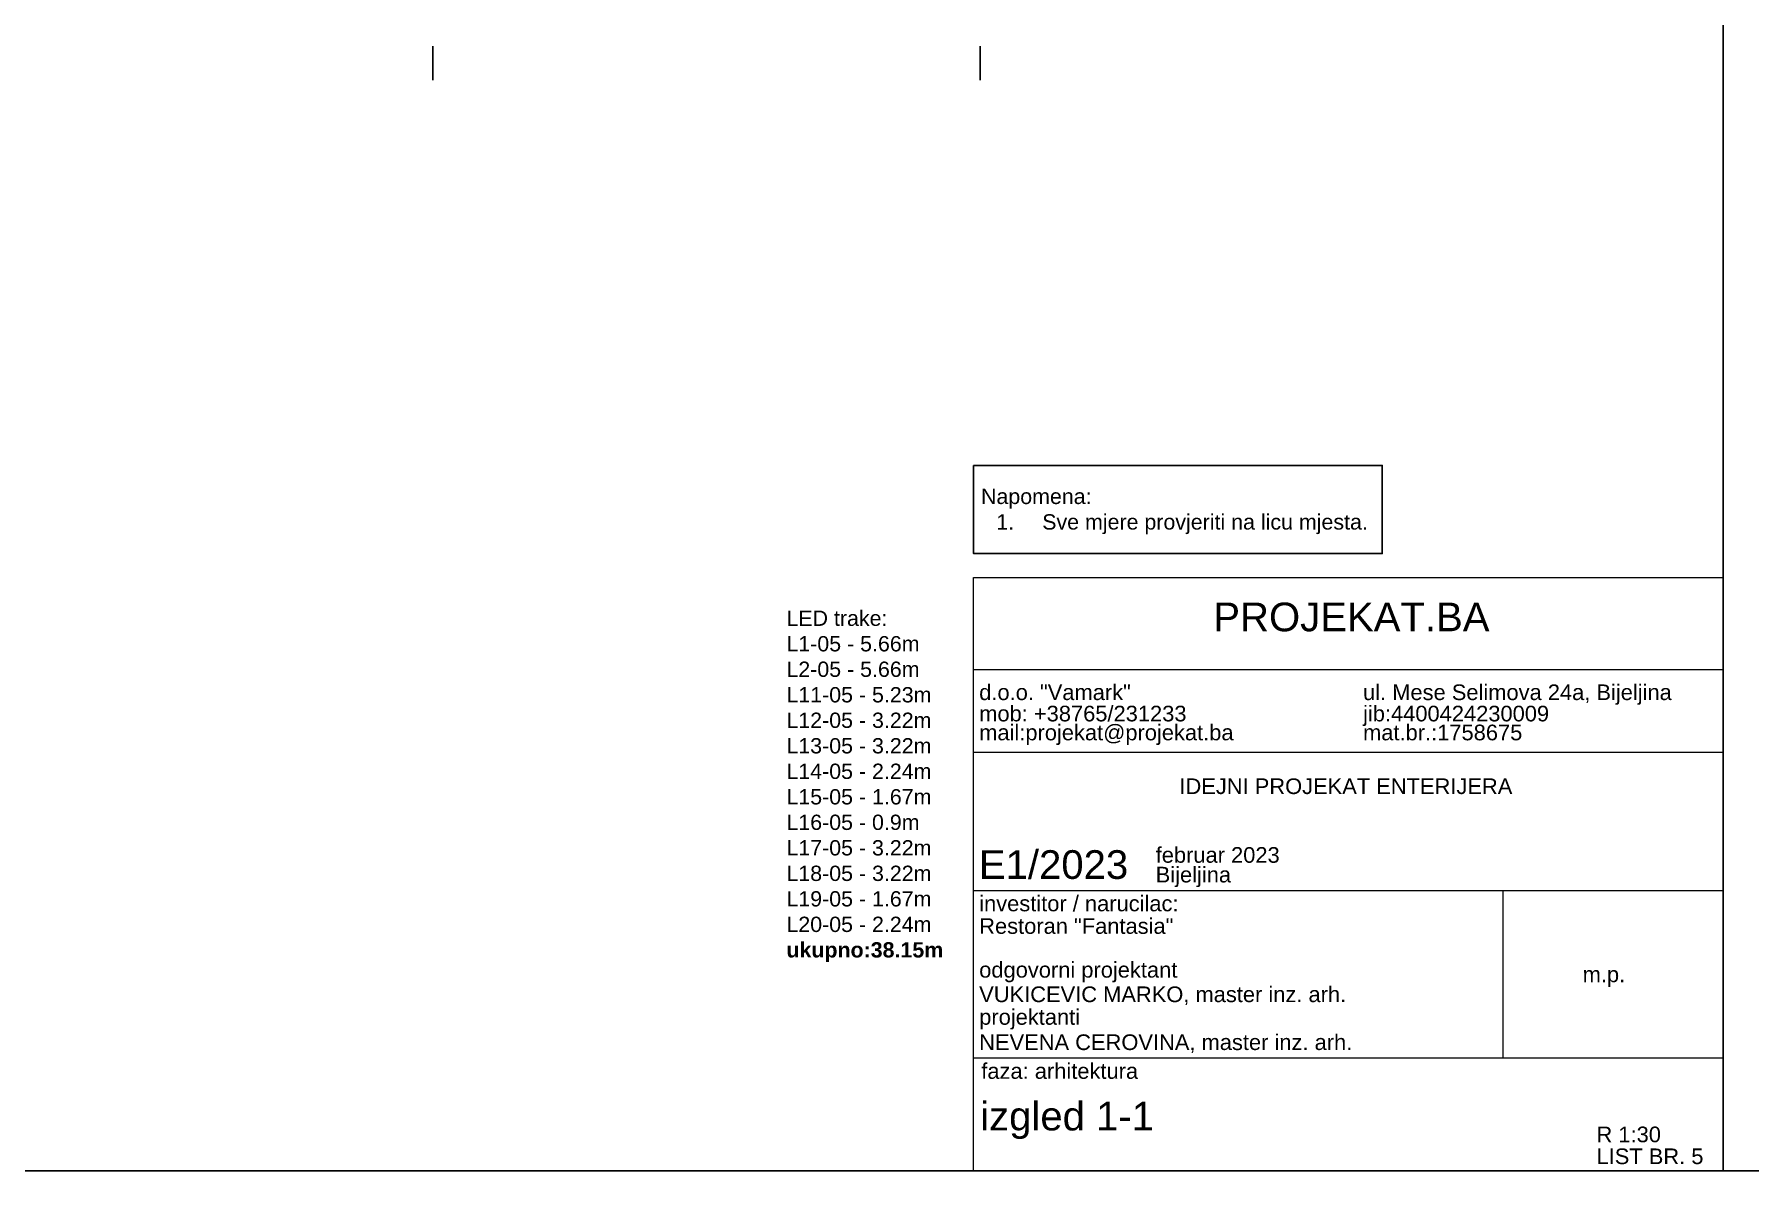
# Model space of a CAD drawing. Header units: centimetres. Extents: x -26724 to 60145, y -23645 to 6771.
# Drawn here: x -1954 to -1318, y -74 to 347 of the extents above; entities that cross this region are included whole.
import ezdxf

# ---------------------------------------------------------------- set-up
doc = ezdxf.new("R2010")
doc.units = ezdxf.units.CM
doc.linetypes.add('DALEKOVOD_VN', pattern=[5, 2.5, -2.5])
doc.layers.add('3.IZGLED 2', color=7, linetype='Continuous', lineweight=9, true_color=0x4a4a4a)
for name, color, linetype, lineweight in [('4.KOTE', 88, 'Continuous', 15), ('kote', 7, 'Continuous', 20), ('zid', 7, 'Continuous', 40)]:
    doc.layers.add(name, color=color, linetype=linetype, lineweight=lineweight)
doc.layers.add('pozicije', color=7, linetype='Continuous')
doc.layers.add('tekst @ 50', color=7, linetype='Continuous')
doc.styles.add('0.15', font='arial.ttf', dxfattribs={"height": 0.15})
doc.styles.add('Notes', font='arial.ttf', dxfattribs={"height": 3})
doc.styles.get("Standard").update_dxf_attribs({"font": 'calibri.ttf'})
doc.dimstyles.new('ja 1 50', dxfattribs={"dimtxt": 10, "dimasz": 5, "dimexe": 5, "dimexo": 5, "dimgap": 1, "dimtad": 1, "dimdec": 0, "dimtxsty": 'Standard', "dimblk": 'ARCHTICK', "dimcen": 2.5, "dimclrd": 256, "dimclrt": 7, "dimadec": 0, "dimazin": 0, "dimtfac": 1, "dimtdec": 0, "dimtix": 1, "dimtmove": 1, "dimatfit": 3, "dimldrblk": 'ARCHTICK', "dimfxl": 10, "dimfxlon": 1, "dimlwd": 0, "dimlwe": 9, "dimarcsym": 0})

# ---------------------------------------------------------------- blocks, each defined once
blk = doc.blocks.new('_ArchTick')
at = {"color": 0, "linetype": 'ByBlock', "const_width": 0.15}
blk.add_lwpolyline([(-0.5, -0.5), (0.5, 0.5)], dxfattribs=at)
blk = doc.blocks.new('*D2077')
at = {"layer": '4.KOTE', "color": 0, "lineweight": 9, "transparency": 16777216}
for p, q in [((-6446.34, 430.41), (-6461.34, 430.41)), ((-6454.61, 258.9), (-6451.34, 258.9))]:
    blk.add_line(p, q, dxfattribs=at)
at = {"layer": '4.KOTE', "lineweight": 0, "transparency": 16777216}
blk.add_line((-6456.34, 430.41), (-6456.34, 258.9), dxfattribs=at)
at = {"layer": 'Defpoints', "color": 0, "transparency": 16777216}
for p in [(0, 430.41, 13.5), (-6456.35, 258.9, 13.5), (-6456.34, 258.9)]:
    blk.add_point(p, dxfattribs=at)
at = {"layer": '4.KOTE', "lineweight": 0, "transparency": 16777216, "xscale": 5, "yscale": 5, "zscale": 5}
for p, rotation in [((-6456.34, 430.41), 90), ((-6456.34, 258.9), 270)]:
    blk.add_blockref('_ArchTick', p, dxfattribs=dict(at, rotation=rotation))
at = {"layer": '4.KOTE', "color": 7, "transparency": 16777216, "insert": (-6462.42, 344.65), "char_height": 10, "attachment_point": 5, "rotation": 90}
blk.add_mtext('172', dxfattribs=at)

msp = doc.modelspace()

# ---------------------------------------------------------------- linework, layer by layer
at = {"linetype": 'DALEKOVOD_VN', "ltscale": 5}
for p, q in [((-1806.02, 842.57, -13.5), (-1806.02, 326.53, -13.5)), ((-1603.08, 842.57, -13.5), (-1603.08, 326.53, -13.5))]:
    msp.add_line(p, q, dxfattribs=at)
at = {"layer": '3.IZGLED 2', "lineweight": 25}
msp.add_lwpolyline([(-1605.53, 187.1), (-1453.99, 187.1), (-1453.99, 154.39), (-1605.53, 154.39)], close=True, dxfattribs=at)
at = {"layer": 'kote', "color": 0}
for p, q in [((-1605.53, 145.52), (-1327.56, 145.52)), ((-1605.53, -74.48), (-1605.53, 145.52)), ((-1605.53, 111.38), (-1327.56, 111.38)), ((-1605.53, 80.79), (-1327.56, 80.79)), ((-1605.53, 29.41), (-1327.56, 29.41)), ((-1409.3, 29.41), (-1409.3, -32.74)), ((-1327.56, -32.74), (-1605.53, -32.74))]:
    msp.add_line(p, q, dxfattribs=at)
at = {"layer": 'zid', "lineweight": 25, "ltscale": 12}
for p, q in [((-1327.56, 816.52), (-1327.56, -74.48)), ((-1327.56, -74.48), (322.18, -74.48))]:
    msp.add_line(p, q, dxfattribs=at)
for points in [[(-3109.56, -74.48), (-1327.56, -74.48), (-1327.56, 1185.52), (-3109.56, 1185.52)], [(-1327.56, -74.48), (454.44, -74.48), (454.44, 1185.52), (-1327.56, 1185.52)]]:
    msp.add_lwpolyline(points, close=True, dxfattribs=at)

# ---------------------------------------------------------------- texts
at = {"layer": 'pozicije', "color": 0, "style": '0.15'}
for s, height, p in [('PROJEKAT.BA', 10.6419, (-1516.63, 125.6)), ('d.o.o. "Vamark"', 5.8047, (-1603.43, 100.08)), ('ul. Mese Selimova 24a, Bijeljina', 5.8047, (-1461.1, 100.08)), ('mob: +38765/231233', 5.8047, (-1603.43, 92.18)), ('jib:4400424230009', 5.8047, (-1461.1, 92.18)), ('mail:projekat@projekat.ba', 5.8047, (-1603.43, 85.16)), ('mat.br.:1758675', 5.8047, (-1461.1, 85.16)), ('IDEJNI PROJEKAT ENTERIJERA', 5.8047, (-1529.19, 65.23)), ('E1/2023', 10.642, (-1603.56, 33.75)), ('februar 2023', 5.8047, (-1537.99, 39.74)), ('Bijeljina', 5.805, (-1537.99, 32.44)), ('investitor / narucilac:', 5.8047, (-1603.43, 21.74)), ('Restoran "Fantasia"', 5.8047, (-1603.43, 13.38)), ('odgovorni projektant', 5.8047, (-1603.43, -2.86)), ('VUKICEVIC MARKO, master inz. arh.', 5.8047, (-1603.43, -11.95)), ('m.p.', 5.805, (-1379.68, -4.55)), ('projektanti', 5.8047, (-1603.43, -20.35)), ('NEVENA CEROVINA, master inz. arh.', 5.8047, (-1603.43, -29.72)), ('faza: arhitektura', 5.8047, (-1602.65, -40.4)), ('izgled 1-1', 10.642, (-1603.06, -59.54)), ('R 1:30', 5.805, (-1374.54, -63.92)), ('LIST BR. 5', 5.805, (-1374.54, -72.04))]:
    msp.add_text(s, height=height, dxfattribs=at).set_placement(p)
at = {"layer": 'tekst @ 50', "ltscale": 0.8, "char_height": 5.6759, "attachment_point": 1, "style": 'Notes'}
for s, width, insert in [('Napomena: \\P\\pi-17.0277,l22.7036,t22.7036;1.^ISve mjere provjeriti na licu mjesta.', 421.3818, (-1602.76, 178.47)), ('{\\fArial|b0|i0|c238|p34;LED trake:\\PL1-05 - 5.66m\\PL2-05 - 5.66m\\PL11-05 - 5.23m\\PL12-05 - 3.22m\\PL13-05 - 3.22m\\PL14-05 - }2.24{\\fArial|b0|i0|c238|p34;m\\PL15-05 - }1.67{\\fArial|b0|i0|c238|p34;m\\PL16-05 - 0.}9{\\fArial|b0|i0|c238|p34;m\\PL17-05 - 3.22m\\PL18-05 - 3.22m}\\PL19-05 - 1.67m\\PL20-05 - 2.24m{\\fArial|b0|i0|c238|p34;\\P\\fArial|b1|i0|c238|p34;ukupno:38.15m}', 290.6445, (-1674.91, 133.28))]:
    msp.add_mtext_dynamic_manual_height_columns(s, width=width, gutter_width=750, heights=[0], dxfattribs=dict(at, insert=insert))

# ---------------------------------------------------------------- dimensions: what is measured, and where the dimension line sits
at = {"layer": '4.KOTE'}
dim = msp.add_linear_dim(base=(-6456.34, 258.9), p1=(0, 430.41, 13.5), p2=(-6456.35, 258.9, 13.5), angle=90, dimstyle='ja 1 50', dxfattribs=at)
dim.commit()
dim.dimension.update_dxf_attribs({"geometry": '*D2077', "text_midpoint": (-6462.42, 344.65)})

doc.saveas('drawing.dxf')
